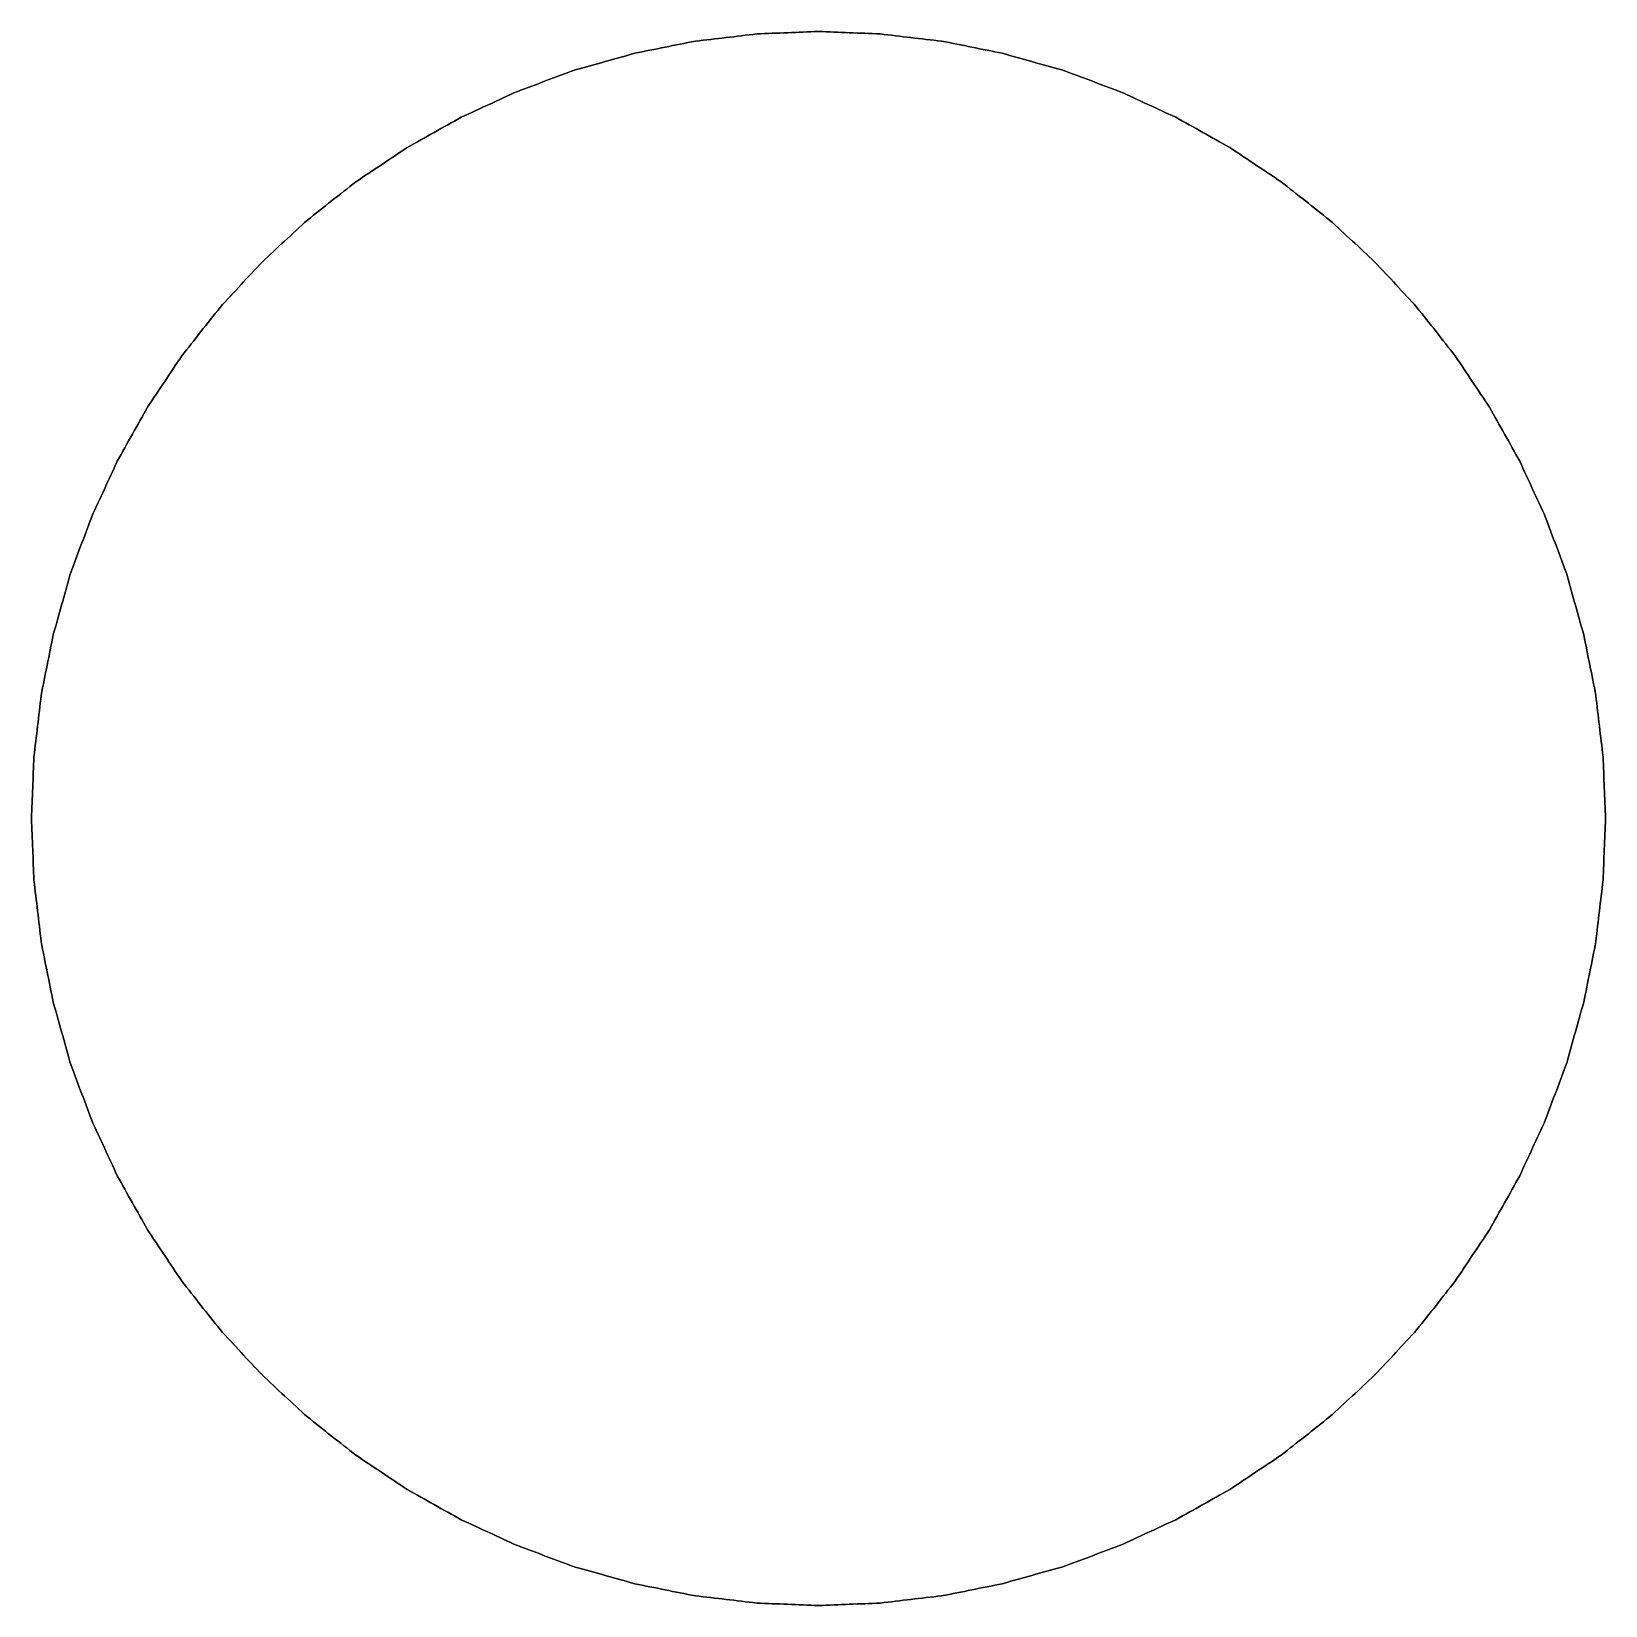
# Model space of a CAD drawing. Header units: millimetres. Extents: x -163 to 163, y 0 to 90.
# Drawn here: x 73.5 to 86.5, y 16 to 29 of the extents above; entities that cross this region are included whole.
import ezdxf

# ---------------------------------------------------------------- set-up
doc = ezdxf.new("R2010")
doc.units = ezdxf.units.MM

msp = doc.modelspace()

# ---------------------------------------------------------------- linework, layer by layer
for points in [[(86.48, 23.01), (86.476, 23.042), (86.472, 23.073), (86.469, 23.105), (86.465, 23.137), (86.461, 23.168), (86.457, 23.2), (86.454, 23.232), (86.45, 23.263), (86.446, 23.295), (86.442, 23.327), (86.439, 23.358), (86.435, 23.39), (86.431, 23.422), (86.427, 23.453), (86.424, 23.485), (86.42, 23.517), (86.414, 23.548), (86.408, 23.579), (86.401, 23.611), (86.395, 23.642), (86.389, 23.673), (86.383, 23.705), (86.376, 23.736), (86.37, 23.767), (86.364, 23.798), (86.358, 23.83), (86.352, 23.861), (86.345, 23.892), (86.339, 23.924), (86.333, 23.955), (86.327, 23.986), (86.32, 24.017), (86.312, 24.048), (86.303, 24.079), (86.294, 24.109), (86.286, 24.14), (86.277, 24.171), (86.268, 24.202), (86.26, 24.232), (86.251, 24.263), (86.242, 24.294), (86.234, 24.324), (86.225, 24.355), (86.217, 24.386), (86.208, 24.417), (86.199, 24.447), (86.191, 24.478), (86.182, 24.509), (86.171, 24.539), (86.16, 24.568), (86.149, 24.598), (86.138, 24.628), (86.127, 24.658), (86.116, 24.688), (86.105, 24.718), (86.094, 24.748), (86.083, 24.778), (86.071, 24.808), (86.06, 24.838), (86.049, 24.868), (86.038, 24.898), (86.027, 24.928), (86.016, 24.958), (86.005, 24.987), (85.992, 25.016), (85.979, 25.045), (85.965, 25.074), (85.952, 25.103), (85.938, 25.132), (85.925, 25.161), (85.912, 25.19), (85.898, 25.219), (85.885, 25.248), (85.872, 25.277), (85.858, 25.306), (85.845, 25.335), (85.832, 25.364), (85.818, 25.393), (85.805, 25.422), (85.792, 25.451), (85.776, 25.479), (85.76, 25.507), (85.745, 25.534), (85.729, 25.562), (85.714, 25.59), (85.698, 25.618), (85.682, 25.646), (85.667, 25.674), (85.651, 25.701), (85.636, 25.729), (85.62, 25.757), (85.605, 25.785), (85.589, 25.813), (85.573, 25.841), (85.558, 25.868), (85.542, 25.896), (85.524, 25.923), (85.507, 25.949), (85.489, 25.976), (85.471, 26.002), (85.454, 26.029), (85.436, 26.055), (85.418, 26.082), (85.4, 26.108), (85.383, 26.135), (85.365, 26.161), (85.347, 26.188), (85.329, 26.215), (85.312, 26.241), (85.294, 26.268), (85.276, 26.294), (85.259, 26.321), (85.239, 26.346), (85.219, 26.371), (85.199, 26.396), (85.18, 26.421), (85.16, 26.446), (85.14, 26.471), (85.12, 26.496), (85.101, 26.521), (85.081, 26.546), (85.061, 26.571), (85.041, 26.596), (85.022, 26.621), (85.002, 26.646), (84.982, 26.671), (84.962, 26.696), (84.943, 26.721), (84.921, 26.745), (84.899, 26.768), (84.878, 26.792), (84.856, 26.815), (84.834, 26.839), (84.813, 26.862), (84.791, 26.885), (84.769, 26.909), (84.748, 26.932), (84.726, 26.956), (84.704, 26.979), (84.683, 27.002), (84.661, 27.026), (84.639, 27.049), (84.618, 27.073), (84.596, 27.096), (84.573, 27.118), (84.549, 27.139), (84.526, 27.161), (84.502, 27.183), (84.479, 27.204), (84.456, 27.226), (84.432, 27.248), (84.409, 27.269), (84.385, 27.291), (84.362, 27.313), (84.339, 27.334), (84.315, 27.356), (84.292, 27.378), (84.268, 27.399), (84.245, 27.421), (84.221, 27.443), (84.196, 27.462), (84.171, 27.482), (84.146, 27.502), (84.121, 27.522), (84.096, 27.541), (84.071, 27.561), (84.046, 27.581), (84.021, 27.601), (83.996, 27.62), (83.971, 27.64), (83.946, 27.66), (83.921, 27.68), (83.896, 27.699), (83.871, 27.719), (83.846, 27.739), (83.821, 27.759), (83.794, 27.776), (83.768, 27.794), (83.741, 27.812), (83.715, 27.829), (83.688, 27.847), (83.661, 27.865), (83.635, 27.883), (83.608, 27.9), (83.582, 27.918), (83.555, 27.936), (83.529, 27.954), (83.502, 27.971), (83.476, 27.989), (83.449, 28.007), (83.423, 28.024), (83.396, 28.042), (83.368, 28.058), (83.341, 28.073), (83.313, 28.089), (83.285, 28.105), (83.257, 28.12), (83.229, 28.136), (83.201, 28.151), (83.174, 28.167), (83.146, 28.182), (83.118, 28.198), (83.09, 28.214), (83.062, 28.229), (83.034, 28.245), (83.007, 28.26), (82.979, 28.276), (82.951, 28.292), (82.922, 28.305), (82.893, 28.318), (82.864, 28.332), (82.835, 28.345), (82.806, 28.358), (82.777, 28.372), (82.748, 28.385), (82.719, 28.398), (82.69, 28.412), (82.661, 28.425), (82.632, 28.438), (82.603, 28.452), (82.574, 28.465), (82.545, 28.479), (82.516, 28.492), (82.487, 28.505), (82.458, 28.516), (82.428, 28.527), (82.398, 28.538), (82.368, 28.549), (82.338, 28.56), (82.308, 28.571), (82.278, 28.583), (82.248, 28.594), (82.218, 28.605), (82.188, 28.616), (82.158, 28.627), (82.128, 28.638), (82.098, 28.649), (82.068, 28.66), (82.039, 28.671), (82.009, 28.682), (81.978, 28.691), (81.947, 28.699), (81.917, 28.708), (81.886, 28.717), (81.855, 28.725), (81.824, 28.734), (81.794, 28.742), (81.763, 28.751), (81.732, 28.76), (81.702, 28.768), (81.671, 28.777), (81.64, 28.786), (81.609, 28.794), (81.579, 28.803), (81.548, 28.812), (81.517, 28.82), (81.486, 28.827), (81.455, 28.833), (81.424, 28.839), (81.392, 28.845), (81.361, 28.852), (81.33, 28.858), (81.298, 28.864), (81.267, 28.87), (81.236, 28.876), (81.205, 28.883), (81.173, 28.889), (81.142, 28.895), (81.111, 28.901), (81.079, 28.908), (81.048, 28.914), (81.017, 28.92), (80.985, 28.924), (80.953, 28.927), (80.922, 28.931), (80.89, 28.935), (80.858, 28.939), (80.827, 28.942), (80.795, 28.946), (80.763, 28.95), (80.732, 28.954), (80.7, 28.957), (80.668, 28.961), (80.637, 28.965), (80.605, 28.969), (80.573, 28.972), (80.542, 28.976), (80.51, 28.98), (80.478, 28.981), (80.446, 28.982), (80.414, 28.984), (80.382, 28.985), (80.351, 28.986), (80.319, 28.987), (80.287, 28.989), (80.255, 28.99), (80.223, 28.991), (80.191, 28.992), (80.159, 28.994), (80.127, 28.995), (80.096, 28.996), (80.064, 28.997), (80.032, 28.999), (80, 29), (79.968, 28.999), (79.936, 28.997), (79.904, 28.996), (79.873, 28.995), (79.841, 28.994), (79.809, 28.992), (79.777, 28.991), (79.745, 28.99), (79.713, 28.989), (79.681, 28.987), (79.649, 28.986), (79.618, 28.985), (79.586, 28.984), (79.554, 28.982), (79.522, 28.981), (79.49, 28.98), (79.458, 28.976), (79.427, 28.972), (79.395, 28.969), (79.363, 28.965), (79.332, 28.961), (79.3, 28.957), (79.268, 28.954), (79.237, 28.95), (79.205, 28.946), (79.173, 28.942), (79.142, 28.939), (79.11, 28.935), (79.078, 28.931), (79.047, 28.927), (79.015, 28.924), (78.983, 28.92), (78.952, 28.914), (78.921, 28.908), (78.889, 28.901), (78.858, 28.895), (78.827, 28.889), (78.795, 28.883), (78.764, 28.876), (78.733, 28.87), (78.702, 28.864), (78.67, 28.858), (78.639, 28.852), (78.608, 28.845), (78.576, 28.839), (78.545, 28.833), (78.514, 28.827), (78.483, 28.82), (78.452, 28.812), (78.421, 28.803), (78.391, 28.794), (78.36, 28.786), (78.329, 28.777), (78.298, 28.768), (78.268, 28.76), (78.237, 28.751), (78.206, 28.742), (78.176, 28.734), (78.145, 28.725), (78.114, 28.717), (78.083, 28.708), (78.053, 28.699), (78.022, 28.691), (77.991, 28.682), (77.961, 28.671), (77.932, 28.66), (77.902, 28.649), (77.872, 28.638), (77.842, 28.627), (77.812, 28.616), (77.782, 28.605), (77.752, 28.594), (77.722, 28.583), (77.692, 28.571), (77.662, 28.56), (77.632, 28.549), (77.602, 28.538), (77.572, 28.527), (77.542, 28.516), (77.513, 28.505), (77.484, 28.492), (77.455, 28.479), (77.426, 28.465), (77.397, 28.452), (77.368, 28.438), (77.339, 28.425), (77.31, 28.412), (77.281, 28.398), (77.252, 28.385), (77.223, 28.372), (77.194, 28.358), (77.165, 28.345), (77.136, 28.332), (77.107, 28.318), (77.078, 28.305), (77.049, 28.292), (77.021, 28.276), (76.993, 28.26), (76.966, 28.245), (76.938, 28.229), (76.91, 28.214), (76.882, 28.198), (76.854, 28.182), (76.826, 28.167), (76.799, 28.151), (76.771, 28.136), (76.743, 28.12), (76.715, 28.105), (76.687, 28.089), (76.659, 28.073), (76.632, 28.058), (76.604, 28.042), (76.577, 28.024), (76.551, 28.007), (76.524, 27.989), (76.498, 27.971), (76.471, 27.954), (76.445, 27.936), (76.418, 27.918), (76.392, 27.9), (76.365, 27.883), (76.339, 27.865), (76.312, 27.847), (76.285, 27.829), (76.259, 27.812), (76.232, 27.794), (76.206, 27.776), (76.179, 27.759), (76.154, 27.739), (76.129, 27.719), (76.104, 27.699), (76.079, 27.68), (76.054, 27.66), (76.029, 27.64), (76.004, 27.62), (75.979, 27.601), (75.954, 27.581), (75.929, 27.561), (75.904, 27.541), (75.879, 27.522), (75.854, 27.502), (75.829, 27.482), (75.804, 27.462), (75.779, 27.443), (75.755, 27.421), (75.732, 27.399), (75.708, 27.378), (75.685, 27.356), (75.661, 27.334), (75.638, 27.313), (75.615, 27.291), (75.591, 27.269), (75.568, 27.248), (75.544, 27.226), (75.521, 27.204), (75.498, 27.183), (75.474, 27.161), (75.451, 27.139), (75.427, 27.118), (75.404, 27.096), (75.382, 27.073), (75.361, 27.049), (75.339, 27.026), (75.317, 27.002), (75.296, 26.979), (75.274, 26.956), (75.252, 26.932), (75.231, 26.909), (75.209, 26.885), (75.187, 26.862), (75.166, 26.839), (75.144, 26.815), (75.122, 26.792), (75.101, 26.768), (75.079, 26.745), (75.057, 26.721), (75.038, 26.696), (75.018, 26.671), (74.998, 26.646), (74.978, 26.621), (74.959, 26.596), (74.939, 26.571), (74.919, 26.546), (74.899, 26.521), (74.88, 26.496), (74.86, 26.471), (74.84, 26.446), (74.82, 26.421), (74.801, 26.396), (74.781, 26.371), (74.761, 26.346), (74.741, 26.321), (74.724, 26.294), (74.706, 26.268), (74.688, 26.241), (74.671, 26.215), (74.653, 26.188), (74.635, 26.161), (74.617, 26.135), (74.6, 26.108), (74.582, 26.082), (74.564, 26.055), (74.546, 26.029), (74.529, 26.002), (74.511, 25.976), (74.493, 25.949), (74.476, 25.923), (74.458, 25.896), (74.442, 25.868), (74.427, 25.841), (74.411, 25.813), (74.395, 25.785), (74.38, 25.757), (74.364, 25.729), (74.349, 25.701), (74.333, 25.674), (74.318, 25.646), (74.302, 25.618), (74.286, 25.59), (74.271, 25.562), (74.255, 25.534), (74.24, 25.507), (74.224, 25.479), (74.208, 25.451), (74.195, 25.422), (74.182, 25.393), (74.168, 25.364), (74.155, 25.335), (74.142, 25.306), (74.128, 25.277), (74.115, 25.248), (74.102, 25.219), (74.088, 25.19), (74.075, 25.161), (74.062, 25.132), (74.048, 25.103), (74.035, 25.074), (74.021, 25.045), (74.008, 25.016), (73.995, 24.987), (73.984, 24.958), (73.973, 24.928), (73.962, 24.898), (73.951, 24.868), (73.94, 24.838), (73.929, 24.808), (73.917, 24.778), (73.906, 24.748), (73.895, 24.718), (73.884, 24.688), (73.873, 24.658), (73.862, 24.628), (73.851, 24.598), (73.84, 24.568), (73.829, 24.539), (73.818, 24.509), (73.809, 24.478), (73.801, 24.447), (73.792, 24.417), (73.783, 24.386), (73.775, 24.355), (73.766, 24.324), (73.758, 24.294), (73.749, 24.263), (73.74, 24.232), (73.732, 24.202), (73.723, 24.171), (73.714, 24.14), (73.706, 24.109), (73.697, 24.079), (73.688, 24.048), (73.68, 24.017), (73.673, 23.986), (73.667, 23.955), (73.661, 23.924), (73.655, 23.892), (73.648, 23.861), (73.642, 23.83), (73.636, 23.798), (73.63, 23.767), (73.624, 23.736), (73.617, 23.705), (73.611, 23.673), (73.605, 23.642), (73.599, 23.611), (73.592, 23.579), (73.586, 23.548), (73.58, 23.517), (73.576, 23.485), (73.573, 23.453), (73.569, 23.422), (73.565, 23.39), (73.561, 23.358), (73.558, 23.327), (73.554, 23.295), (73.55, 23.263), (73.546, 23.232), (73.543, 23.2), (73.539, 23.168), (73.535, 23.137), (73.531, 23.105), (73.528, 23.073), (73.524, 23.042), (73.52, 23.01), (73.519, 22.978), (73.518, 22.946), (73.516, 22.914), (73.515, 22.882), (73.514, 22.851), (73.513, 22.819), (73.511, 22.787), (73.51, 22.755), (73.509, 22.723), (73.508, 22.691), (73.506, 22.659), (73.505, 22.627), (73.504, 22.596), (73.503, 22.564), (73.501, 22.532), (73.5, 22.5), (73.501, 22.532), (73.503, 22.564), (73.504, 22.596), (73.505, 22.627), (73.506, 22.659), (73.508, 22.691), (73.509, 22.723), (73.51, 22.755), (73.511, 22.787), (73.513, 22.819), (73.514, 22.851), (73.515, 22.882), (73.516, 22.914), (73.518, 22.946), (73.519, 22.978), (73.52, 23.01), (73.524, 23.042), (73.528, 23.073), (73.531, 23.105), (73.535, 23.137), (73.539, 23.168), (73.543, 23.2), (73.546, 23.232), (73.55, 23.263), (73.554, 23.295), (73.558, 23.327), (73.561, 23.358), (73.565, 23.39), (73.569, 23.422), (73.573, 23.453), (73.576, 23.485), (73.58, 23.517), (73.586, 23.548), (73.592, 23.579), (73.599, 23.611), (73.605, 23.642), (73.611, 23.673), (73.617, 23.705), (73.624, 23.736), (73.63, 23.767), (73.636, 23.798), (73.642, 23.83), (73.648, 23.861), (73.655, 23.892), (73.661, 23.924), (73.667, 23.955), (73.673, 23.986), (73.68, 24.017), (73.688, 24.048), (73.697, 24.079), (73.706, 24.109), (73.714, 24.14), (73.723, 24.171), (73.732, 24.202), (73.74, 24.232), (73.749, 24.263), (73.758, 24.294), (73.766, 24.324), (73.775, 24.355), (73.783, 24.386), (73.792, 24.417), (73.801, 24.447), (73.809, 24.478), (73.818, 24.509), (73.829, 24.539), (73.84, 24.568), (73.851, 24.598), (73.862, 24.628), (73.873, 24.658), (73.884, 24.688), (73.895, 24.718), (73.906, 24.748), (73.917, 24.778), (73.929, 24.808), (73.94, 24.838), (73.951, 24.868), (73.962, 24.898), (73.973, 24.928), (73.984, 24.958), (73.995, 24.987), (74.008, 25.016), (74.021, 25.045), (74.035, 25.074), (74.048, 25.103), (74.062, 25.132), (74.075, 25.161), (74.088, 25.19), (74.102, 25.219), (74.115, 25.248), (74.128, 25.277), (74.142, 25.306), (74.155, 25.335), (74.168, 25.364), (74.182, 25.393), (74.195, 25.422), (74.208, 25.451), (74.224, 25.479), (74.24, 25.507), (74.255, 25.534), (74.271, 25.562), (74.286, 25.59), (74.302, 25.618), (74.318, 25.646), (74.333, 25.674), (74.349, 25.701), (74.364, 25.729), (74.38, 25.757), (74.395, 25.785), (74.411, 25.813), (74.427, 25.841), (74.442, 25.868), (74.458, 25.896), (74.476, 25.923), (74.493, 25.949), (74.511, 25.976), (74.529, 26.002), (74.546, 26.029), (74.564, 26.055), (74.582, 26.082), (74.6, 26.108), (74.617, 26.135), (74.635, 26.161), (74.653, 26.188), (74.671, 26.215), (74.688, 26.241), (74.706, 26.268), (74.724, 26.294), (74.741, 26.321), (74.761, 26.346), (74.781, 26.371), (74.801, 26.396), (74.82, 26.421), (74.84, 26.446), (74.86, 26.471), (74.88, 26.496), (74.899, 26.521), (74.919, 26.546), (74.939, 26.571), (74.959, 26.596), (74.978, 26.621), (74.998, 26.646), (75.018, 26.671), (75.038, 26.696), (75.057, 26.721), (75.079, 26.745), (75.101, 26.768), (75.122, 26.792), (75.144, 26.815), (75.166, 26.839), (75.187, 26.862), (75.209, 26.885), (75.231, 26.909), (75.252, 26.932), (75.274, 26.956), (75.296, 26.979), (75.317, 27.002), (75.339, 27.026), (75.361, 27.049), (75.382, 27.073), (75.404, 27.096), (75.427, 27.118), (75.451, 27.139), (75.474, 27.161), (75.498, 27.183), (75.521, 27.204), (75.544, 27.226), (75.568, 27.248), (75.591, 27.269), (75.615, 27.291), (75.638, 27.313), (75.661, 27.334), (75.685, 27.356), (75.708, 27.378), (75.732, 27.399), (75.755, 27.421), (75.779, 27.443), (75.804, 27.462), (75.829, 27.482), (75.854, 27.502), (75.879, 27.522), (75.904, 27.541), (75.929, 27.561), (75.954, 27.581), (75.979, 27.601), (76.004, 27.62), (76.029, 27.64), (76.054, 27.66), (76.079, 27.68), (76.104, 27.699), (76.129, 27.719), (76.154, 27.739), (76.179, 27.759), (76.206, 27.776), (76.232, 27.794), (76.259, 27.812), (76.285, 27.829), (76.312, 27.847), (76.339, 27.865), (76.365, 27.883), (76.392, 27.9), (76.418, 27.918), (76.445, 27.936), (76.471, 27.954), (76.498, 27.971), (76.524, 27.989), (76.551, 28.007), (76.577, 28.024), (76.604, 28.042), (76.632, 28.058), (76.659, 28.073), (76.687, 28.089), (76.715, 28.105), (76.743, 28.12), (76.771, 28.136), (76.799, 28.151), (76.826, 28.167), (76.854, 28.182), (76.882, 28.198), (76.91, 28.214), (76.938, 28.229), (76.966, 28.245), (76.993, 28.26), (77.021, 28.276), (77.049, 28.292), (77.078, 28.305), (77.107, 28.318), (77.136, 28.332), (77.165, 28.345), (77.194, 28.358), (77.223, 28.372), (77.252, 28.385), (77.281, 28.398), (77.31, 28.412), (77.339, 28.425), (77.368, 28.438), (77.397, 28.452), (77.426, 28.465), (77.455, 28.479), (77.484, 28.492), (77.513, 28.505), (77.542, 28.516), (77.572, 28.527), (77.602, 28.538), (77.632, 28.549), (77.662, 28.56), (77.692, 28.571), (77.722, 28.583), (77.752, 28.594), (77.782, 28.605), (77.812, 28.616), (77.842, 28.627), (77.872, 28.638), (77.902, 28.649), (77.932, 28.66), (77.961, 28.671), (77.991, 28.682), (78.022, 28.691), (78.053, 28.699), (78.083, 28.708), (78.114, 28.717), (78.145, 28.725), (78.176, 28.734), (78.206, 28.742), (78.237, 28.751), (78.268, 28.76), (78.298, 28.768), (78.329, 28.777), (78.36, 28.786), (78.391, 28.794), (78.421, 28.803), (78.452, 28.812), (78.483, 28.82), (78.514, 28.827), (78.545, 28.833), (78.576, 28.839), (78.608, 28.845), (78.639, 28.852), (78.67, 28.858), (78.702, 28.864), (78.733, 28.87), (78.764, 28.876), (78.795, 28.883), (78.827, 28.889), (78.858, 28.895), (78.889, 28.901), (78.921, 28.908), (78.952, 28.914), (78.983, 28.92), (79.015, 28.924), (79.047, 28.927), (79.078, 28.931), (79.11, 28.935), (79.142, 28.939), (79.173, 28.942), (79.205, 28.946), (79.237, 28.95), (79.268, 28.954), (79.3, 28.957), (79.332, 28.961), (79.363, 28.965), (79.395, 28.969), (79.427, 28.972), (79.458, 28.976), (79.49, 28.98), (79.522, 28.981), (79.554, 28.982), (79.586, 28.984), (79.618, 28.985), (79.649, 28.986), (79.681, 28.987), (79.713, 28.989), (79.745, 28.99), (79.777, 28.991), (79.809, 28.992), (79.841, 28.994), (79.873, 28.995), (79.904, 28.996), (79.936, 28.997), (79.968, 28.999), (80, 29), (80.032, 28.999), (80.064, 28.997), (80.096, 28.996), (80.127, 28.995), (80.159, 28.994), (80.191, 28.992), (80.223, 28.991), (80.255, 28.99), (80.287, 28.989), (80.319, 28.987), (80.351, 28.986), (80.382, 28.985), (80.414, 28.984), (80.446, 28.982), (80.478, 28.981), (80.51, 28.98), (80.542, 28.976), (80.573, 28.972), (80.605, 28.969), (80.637, 28.965), (80.668, 28.961), (80.7, 28.957), (80.732, 28.954), (80.763, 28.95), (80.795, 28.946), (80.827, 28.942), (80.858, 28.939), (80.89, 28.935), (80.922, 28.931), (80.953, 28.927), (80.985, 28.924), (81.017, 28.92), (81.048, 28.914), (81.079, 28.908), (81.111, 28.901), (81.142, 28.895), (81.173, 28.889), (81.205, 28.883), (81.236, 28.876), (81.267, 28.87), (81.298, 28.864), (81.33, 28.858), (81.361, 28.852), (81.392, 28.845), (81.424, 28.839), (81.455, 28.833), (81.486, 28.827), (81.517, 28.82), (81.548, 28.812), (81.579, 28.803), (81.609, 28.794), (81.64, 28.786), (81.671, 28.777), (81.702, 28.768), (81.732, 28.76), (81.763, 28.751), (81.794, 28.742), (81.824, 28.734), (81.855, 28.725), (81.886, 28.717), (81.917, 28.708), (81.947, 28.699), (81.978, 28.691), (82.009, 28.682), (82.039, 28.671), (82.068, 28.66), (82.098, 28.649), (82.128, 28.638), (82.158, 28.627), (82.188, 28.616), (82.218, 28.605), (82.248, 28.594), (82.278, 28.583), (82.308, 28.571), (82.338, 28.56), (82.368, 28.549), (82.398, 28.538), (82.428, 28.527), (82.458, 28.516), (82.487, 28.505), (82.516, 28.492), (82.545, 28.479), (82.574, 28.465), (82.603, 28.452), (82.632, 28.438), (82.661, 28.425), (82.69, 28.412), (82.719, 28.398), (82.748, 28.385), (82.777, 28.372), (82.806, 28.358), (82.835, 28.345), (82.864, 28.332), (82.893, 28.318), (82.922, 28.305), (82.951, 28.292), (82.979, 28.276), (83.007, 28.26), (83.034, 28.245), (83.062, 28.229), (83.09, 28.214), (83.118, 28.198), (83.146, 28.182), (83.174, 28.167), (83.201, 28.151), (83.229, 28.136), (83.257, 28.12), (83.285, 28.105), (83.313, 28.089), (83.341, 28.073), (83.368, 28.058), (83.396, 28.042), (83.423, 28.024), (83.449, 28.007), (83.476, 27.989), (83.502, 27.971), (83.529, 27.954), (83.555, 27.936), (83.582, 27.918), (83.608, 27.9), (83.635, 27.883), (83.661, 27.865), (83.688, 27.847), (83.715, 27.829), (83.741, 27.812), (83.768, 27.794), (83.794, 27.776), (83.821, 27.759), (83.846, 27.739), (83.871, 27.719), (83.896, 27.699), (83.921, 27.68), (83.946, 27.66), (83.971, 27.64), (83.996, 27.62), (84.021, 27.601), (84.046, 27.581), (84.071, 27.561), (84.096, 27.541), (84.121, 27.522), (84.146, 27.502), (84.171, 27.482), (84.196, 27.462), (84.221, 27.443), (84.245, 27.421), (84.268, 27.399), (84.292, 27.378), (84.315, 27.356), (84.339, 27.334), (84.362, 27.313), (84.385, 27.291), (84.409, 27.269), (84.432, 27.248), (84.456, 27.226), (84.479, 27.204), (84.502, 27.183), (84.526, 27.161), (84.549, 27.139), (84.573, 27.118), (84.596, 27.096), (84.618, 27.073), (84.639, 27.049), (84.661, 27.026), (84.683, 27.002), (84.704, 26.979), (84.726, 26.956), (84.748, 26.932), (84.769, 26.909), (84.791, 26.885), (84.813, 26.862), (84.834, 26.839), (84.856, 26.815), (84.878, 26.792), (84.899, 26.768), (84.921, 26.745), (84.943, 26.721), (84.962, 26.696), (84.982, 26.671), (85.002, 26.646), (85.022, 26.621), (85.041, 26.596), (85.061, 26.571), (85.081, 26.546), (85.101, 26.521), (85.12, 26.496), (85.14, 26.471), (85.16, 26.446), (85.18, 26.421), (85.199, 26.396), (85.219, 26.371), (85.239, 26.346), (85.259, 26.321), (85.276, 26.294), (85.294, 26.268), (85.312, 26.241), (85.329, 26.215), (85.347, 26.188), (85.365, 26.161), (85.383, 26.135), (85.4, 26.108), (85.418, 26.082), (85.436, 26.055), (85.454, 26.029), (85.471, 26.002), (85.489, 25.976), (85.507, 25.949), (85.524, 25.923), (85.542, 25.896), (85.558, 25.868), (85.573, 25.841), (85.589, 25.813), (85.605, 25.785), (85.62, 25.757), (85.636, 25.729), (85.651, 25.701), (85.667, 25.674), (85.682, 25.646), (85.698, 25.618), (85.714, 25.59), (85.729, 25.562), (85.745, 25.534), (85.76, 25.507), (85.776, 25.479), (85.792, 25.451), (85.805, 25.422), (85.818, 25.393), (85.832, 25.364), (85.845, 25.335), (85.858, 25.306), (85.872, 25.277), (85.885, 25.248), (85.898, 25.219), (85.912, 25.19), (85.925, 25.161), (85.938, 25.132), (85.952, 25.103), (85.965, 25.074), (85.979, 25.045), (85.992, 25.016), (86.005, 24.987), (86.016, 24.958), (86.027, 24.928), (86.038, 24.898), (86.049, 24.868), (86.06, 24.838), (86.071, 24.808), (86.083, 24.778), (86.094, 24.748), (86.105, 24.718), (86.116, 24.688), (86.127, 24.658), (86.138, 24.628), (86.149, 24.598), (86.16, 24.568), (86.171, 24.539), (86.182, 24.509), (86.191, 24.478), (86.199, 24.447), (86.208, 24.417), (86.217, 24.386), (86.225, 24.355), (86.234, 24.324), (86.242, 24.294), (86.251, 24.263), (86.26, 24.232), (86.268, 24.202), (86.277, 24.171), (86.286, 24.14), (86.294, 24.109), (86.303, 24.079), (86.312, 24.048), (86.32, 24.017), (86.327, 23.986), (86.333, 23.955), (86.339, 23.924), (86.345, 23.892), (86.352, 23.861), (86.358, 23.83), (86.364, 23.798), (86.37, 23.767), (86.376, 23.736), (86.383, 23.705), (86.389, 23.673), (86.395, 23.642), (86.401, 23.611), (86.408, 23.579), (86.414, 23.548), (86.42, 23.517), (86.424, 23.485), (86.427, 23.453), (86.431, 23.422), (86.435, 23.39), (86.439, 23.358), (86.442, 23.327), (86.446, 23.295), (86.45, 23.263), (86.454, 23.232), (86.457, 23.2), (86.461, 23.168), (86.465, 23.137), (86.469, 23.105), (86.472, 23.073), (86.476, 23.042), (86.48, 23.01), (86.481, 22.978), (86.482, 22.946), (86.484, 22.914), (86.485, 22.882), (86.486, 22.851), (86.487, 22.819), (86.489, 22.787), (86.49, 22.755), (86.491, 22.723), (86.492, 22.691), (86.494, 22.659), (86.495, 22.627), (86.496, 22.596), (86.497, 22.564), (86.499, 22.532), (86.5, 22.5), (86.499, 22.532), (86.497, 22.564), (86.496, 22.596), (86.495, 22.627), (86.494, 22.659), (86.492, 22.691), (86.491, 22.723), (86.49, 22.755), (86.489, 22.787), (86.487, 22.819), (86.486, 22.851), (86.485, 22.882), (86.484, 22.914), (86.482, 22.946), (86.481, 22.978)], [(73.52, 21.99), (73.524, 21.958), (73.528, 21.927), (73.531, 21.895), (73.535, 21.863), (73.539, 21.832), (73.543, 21.8), (73.546, 21.768), (73.55, 21.737), (73.554, 21.705), (73.558, 21.673), (73.561, 21.642), (73.565, 21.61), (73.569, 21.578), (73.573, 21.547), (73.576, 21.515), (73.58, 21.483), (73.586, 21.452), (73.592, 21.421), (73.599, 21.389), (73.605, 21.358), (73.611, 21.327), (73.617, 21.295), (73.624, 21.264), (73.63, 21.233), (73.636, 21.202), (73.642, 21.17), (73.648, 21.139), (73.655, 21.108), (73.661, 21.076), (73.667, 21.045), (73.673, 21.014), (73.68, 20.983), (73.688, 20.952), (73.697, 20.921), (73.706, 20.891), (73.714, 20.86), (73.723, 20.829), (73.732, 20.798), (73.74, 20.768), (73.749, 20.737), (73.758, 20.706), (73.766, 20.676), (73.775, 20.645), (73.783, 20.614), (73.792, 20.583), (73.801, 20.553), (73.809, 20.522), (73.818, 20.491), (73.829, 20.461), (73.84, 20.432), (73.851, 20.402), (73.862, 20.372), (73.873, 20.342), (73.884, 20.312), (73.895, 20.282), (73.906, 20.252), (73.917, 20.222), (73.929, 20.192), (73.94, 20.162), (73.951, 20.132), (73.962, 20.102), (73.973, 20.072), (73.984, 20.042), (73.995, 20.013), (74.008, 19.984), (74.021, 19.955), (74.035, 19.926), (74.048, 19.897), (74.062, 19.868), (74.075, 19.839), (74.088, 19.81), (74.102, 19.781), (74.115, 19.752), (74.128, 19.723), (74.142, 19.694), (74.155, 19.665), (74.168, 19.636), (74.182, 19.607), (74.195, 19.578), (74.208, 19.549), (74.224, 19.521), (74.24, 19.493), (74.255, 19.466), (74.271, 19.438), (74.286, 19.41), (74.302, 19.382), (74.318, 19.354), (74.333, 19.326), (74.349, 19.299), (74.364, 19.271), (74.38, 19.243), (74.395, 19.215), (74.411, 19.187), (74.427, 19.159), (74.442, 19.132), (74.458, 19.104), (74.476, 19.077), (74.493, 19.051), (74.511, 19.024), (74.529, 18.998), (74.546, 18.971), (74.564, 18.945), (74.582, 18.918), (74.6, 18.892), (74.617, 18.865), (74.635, 18.839), (74.653, 18.812), (74.671, 18.785), (74.688, 18.759), (74.706, 18.732), (74.724, 18.706), (74.741, 18.679), (74.761, 18.654), (74.781, 18.629), (74.801, 18.604), (74.82, 18.579), (74.84, 18.554), (74.86, 18.529), (74.88, 18.504), (74.899, 18.479), (74.919, 18.454), (74.939, 18.429), (74.959, 18.404), (74.978, 18.379), (74.998, 18.354), (75.018, 18.329), (75.038, 18.304), (75.057, 18.279), (75.079, 18.255), (75.101, 18.232), (75.122, 18.208), (75.144, 18.185), (75.166, 18.161), (75.187, 18.138), (75.209, 18.115), (75.231, 18.091), (75.252, 18.068), (75.274, 18.044), (75.296, 18.021), (75.317, 17.998), (75.339, 17.974), (75.361, 17.951), (75.382, 17.927), (75.404, 17.904), (75.427, 17.882), (75.451, 17.861), (75.474, 17.839), (75.498, 17.817), (75.521, 17.796), (75.544, 17.774), (75.568, 17.752), (75.591, 17.731), (75.615, 17.709), (75.638, 17.687), (75.661, 17.666), (75.685, 17.644), (75.708, 17.622), (75.732, 17.601), (75.755, 17.579), (75.779, 17.557), (75.804, 17.538), (75.829, 17.518), (75.854, 17.498), (75.879, 17.478), (75.904, 17.459), (75.929, 17.439), (75.954, 17.419), (75.979, 17.399), (76.004, 17.38), (76.029, 17.36), (76.054, 17.34), (76.079, 17.32), (76.104, 17.301), (76.129, 17.281), (76.154, 17.261), (76.179, 17.241), (76.206, 17.224), (76.232, 17.206), (76.259, 17.188), (76.285, 17.171), (76.312, 17.153), (76.339, 17.135), (76.365, 17.117), (76.392, 17.1), (76.418, 17.082), (76.445, 17.064), (76.471, 17.046), (76.498, 17.029), (76.524, 17.011), (76.551, 16.993), (76.577, 16.976), (76.604, 16.958), (76.632, 16.942), (76.659, 16.927), (76.687, 16.911), (76.715, 16.895), (76.743, 16.88), (76.771, 16.864), (76.799, 16.849), (76.826, 16.833), (76.854, 16.818), (76.882, 16.802), (76.91, 16.786), (76.938, 16.771), (76.966, 16.755), (76.993, 16.74), (77.021, 16.724), (77.049, 16.708), (77.078, 16.695), (77.107, 16.682), (77.136, 16.668), (77.165, 16.655), (77.194, 16.642), (77.223, 16.628), (77.252, 16.615), (77.281, 16.602), (77.31, 16.588), (77.339, 16.575), (77.368, 16.562), (77.397, 16.548), (77.426, 16.535), (77.455, 16.521), (77.484, 16.508), (77.513, 16.495), (77.542, 16.484), (77.572, 16.473), (77.602, 16.462), (77.632, 16.451), (77.662, 16.44), (77.692, 16.429), (77.722, 16.417), (77.752, 16.406), (77.782, 16.395), (77.812, 16.384), (77.842, 16.373), (77.872, 16.362), (77.902, 16.351), (77.932, 16.34), (77.961, 16.329), (77.991, 16.318), (78.022, 16.309), (78.053, 16.301), (78.083, 16.292), (78.114, 16.283), (78.145, 16.275), (78.176, 16.266), (78.206, 16.258), (78.237, 16.249), (78.268, 16.24), (78.298, 16.232), (78.329, 16.223), (78.36, 16.214), (78.391, 16.206), (78.421, 16.197), (78.452, 16.188), (78.483, 16.18), (78.514, 16.173), (78.545, 16.167), (78.576, 16.161), (78.608, 16.155), (78.639, 16.148), (78.67, 16.142), (78.702, 16.136), (78.733, 16.13), (78.764, 16.124), (78.795, 16.117), (78.827, 16.111), (78.858, 16.105), (78.889, 16.099), (78.921, 16.092), (78.952, 16.086), (78.983, 16.08), (79.015, 16.076), (79.047, 16.073), (79.078, 16.069), (79.11, 16.065), (79.142, 16.061), (79.173, 16.058), (79.205, 16.054), (79.237, 16.05), (79.268, 16.046), (79.3, 16.043), (79.332, 16.039), (79.363, 16.035), (79.395, 16.031), (79.427, 16.028), (79.458, 16.024), (79.49, 16.02), (79.522, 16.019), (79.554, 16.018), (79.586, 16.016), (79.618, 16.015), (79.649, 16.014), (79.681, 16.013), (79.713, 16.011), (79.745, 16.01), (79.777, 16.009), (79.809, 16.008), (79.841, 16.006), (79.873, 16.005), (79.904, 16.004), (79.936, 16.003), (79.968, 16.001), (80, 16), (80.032, 16.001), (80.064, 16.003), (80.096, 16.004), (80.127, 16.005), (80.159, 16.006), (80.191, 16.008), (80.223, 16.009), (80.255, 16.01), (80.287, 16.011), (80.319, 16.013), (80.351, 16.014), (80.382, 16.015), (80.414, 16.016), (80.446, 16.018), (80.478, 16.019), (80.51, 16.02), (80.542, 16.024), (80.573, 16.028), (80.605, 16.031), (80.637, 16.035), (80.668, 16.039), (80.7, 16.043), (80.732, 16.046), (80.763, 16.05), (80.795, 16.054), (80.827, 16.058), (80.858, 16.061), (80.89, 16.065), (80.922, 16.069), (80.953, 16.073), (80.985, 16.076), (81.017, 16.08), (81.048, 16.086), (81.079, 16.092), (81.111, 16.099), (81.142, 16.105), (81.173, 16.111), (81.205, 16.117), (81.236, 16.124), (81.267, 16.13), (81.298, 16.136), (81.33, 16.142), (81.361, 16.148), (81.392, 16.155), (81.424, 16.161), (81.455, 16.167), (81.486, 16.173), (81.517, 16.18), (81.548, 16.188), (81.579, 16.197), (81.609, 16.206), (81.64, 16.214), (81.671, 16.223), (81.702, 16.232), (81.732, 16.24), (81.763, 16.249), (81.794, 16.258), (81.824, 16.266), (81.855, 16.275), (81.886, 16.283), (81.917, 16.292), (81.947, 16.301), (81.978, 16.309), (82.009, 16.318), (82.039, 16.329), (82.068, 16.34), (82.098, 16.351), (82.128, 16.362), (82.158, 16.373), (82.188, 16.384), (82.218, 16.395), (82.248, 16.406), (82.278, 16.417), (82.308, 16.429), (82.338, 16.44), (82.368, 16.451), (82.398, 16.462), (82.428, 16.473), (82.458, 16.484), (82.487, 16.495), (82.516, 16.508), (82.545, 16.521), (82.574, 16.535), (82.603, 16.548), (82.632, 16.562), (82.661, 16.575), (82.69, 16.588), (82.719, 16.602), (82.748, 16.615), (82.777, 16.628), (82.806, 16.642), (82.835, 16.655), (82.864, 16.668), (82.893, 16.682), (82.922, 16.695), (82.951, 16.708), (82.979, 16.724), (83.007, 16.74), (83.034, 16.755), (83.062, 16.771), (83.09, 16.786), (83.118, 16.802), (83.146, 16.818), (83.174, 16.833), (83.201, 16.849), (83.229, 16.864), (83.257, 16.88), (83.285, 16.895), (83.313, 16.911), (83.341, 16.927), (83.368, 16.942), (83.396, 16.958), (83.423, 16.976), (83.449, 16.993), (83.476, 17.011), (83.502, 17.029), (83.529, 17.046), (83.555, 17.064), (83.582, 17.082), (83.608, 17.1), (83.635, 17.117), (83.661, 17.135), (83.688, 17.153), (83.715, 17.171), (83.741, 17.188), (83.768, 17.206), (83.794, 17.224), (83.821, 17.241), (83.846, 17.261), (83.871, 17.281), (83.896, 17.301), (83.921, 17.32), (83.946, 17.34), (83.971, 17.36), (83.996, 17.38), (84.021, 17.399), (84.046, 17.419), (84.071, 17.439), (84.096, 17.459), (84.121, 17.478), (84.146, 17.498), (84.171, 17.518), (84.196, 17.538), (84.221, 17.557), (84.245, 17.579), (84.268, 17.601), (84.292, 17.622), (84.315, 17.644), (84.339, 17.666), (84.362, 17.687), (84.385, 17.709), (84.409, 17.731), (84.432, 17.752), (84.456, 17.774), (84.479, 17.796), (84.502, 17.817), (84.526, 17.839), (84.549, 17.861), (84.573, 17.882), (84.596, 17.904), (84.618, 17.927), (84.639, 17.951), (84.661, 17.974), (84.683, 17.998), (84.704, 18.021), (84.726, 18.044), (84.748, 18.068), (84.769, 18.091), (84.791, 18.115), (84.813, 18.138), (84.834, 18.161), (84.856, 18.185), (84.878, 18.208), (84.899, 18.232), (84.921, 18.255), (84.943, 18.279), (84.962, 18.304), (84.982, 18.329), (85.002, 18.354), (85.022, 18.379), (85.041, 18.404), (85.061, 18.429), (85.081, 18.454), (85.101, 18.479), (85.12, 18.504), (85.14, 18.529), (85.16, 18.554), (85.18, 18.579), (85.199, 18.604), (85.219, 18.629), (85.239, 18.654), (85.259, 18.679), (85.276, 18.706), (85.294, 18.732), (85.312, 18.759), (85.329, 18.785), (85.347, 18.812), (85.365, 18.839), (85.383, 18.865), (85.4, 18.892), (85.418, 18.918), (85.436, 18.945), (85.454, 18.971), (85.471, 18.998), (85.489, 19.024), (85.507, 19.051), (85.524, 19.077), (85.542, 19.104), (85.558, 19.132), (85.573, 19.159), (85.589, 19.187), (85.605, 19.215), (85.62, 19.243), (85.636, 19.271), (85.651, 19.299), (85.667, 19.326), (85.682, 19.354), (85.698, 19.382), (85.714, 19.41), (85.729, 19.438), (85.745, 19.466), (85.76, 19.493), (85.776, 19.521), (85.792, 19.549), (85.805, 19.578), (85.818, 19.607), (85.832, 19.636), (85.845, 19.665), (85.858, 19.694), (85.872, 19.723), (85.885, 19.752), (85.898, 19.781), (85.912, 19.81), (85.925, 19.839), (85.938, 19.868), (85.952, 19.897), (85.965, 19.926), (85.979, 19.955), (85.992, 19.984), (86.005, 20.013), (86.016, 20.042), (86.027, 20.072), (86.038, 20.102), (86.049, 20.132), (86.06, 20.162), (86.071, 20.192), (86.083, 20.222), (86.094, 20.252), (86.105, 20.282), (86.116, 20.312), (86.127, 20.342), (86.138, 20.372), (86.149, 20.402), (86.16, 20.432), (86.171, 20.461), (86.182, 20.491), (86.191, 20.522), (86.199, 20.553), (86.208, 20.583), (86.217, 20.614), (86.225, 20.645), (86.234, 20.676), (86.242, 20.706), (86.251, 20.737), (86.26, 20.768), (86.268, 20.798), (86.277, 20.829), (86.286, 20.86), (86.294, 20.891), (86.303, 20.921), (86.312, 20.952), (86.32, 20.983), (86.327, 21.014), (86.333, 21.045), (86.339, 21.076), (86.345, 21.108), (86.352, 21.139), (86.358, 21.17), (86.364, 21.202), (86.37, 21.233), (86.376, 21.264), (86.383, 21.295), (86.389, 21.327), (86.395, 21.358), (86.401, 21.389), (86.408, 21.421), (86.414, 21.452), (86.42, 21.483), (86.424, 21.515), (86.427, 21.547), (86.431, 21.578), (86.435, 21.61), (86.439, 21.642), (86.442, 21.673), (86.446, 21.705), (86.45, 21.737), (86.454, 21.768), (86.457, 21.8), (86.461, 21.832), (86.465, 21.863), (86.469, 21.895), (86.472, 21.927), (86.476, 21.958), (86.48, 21.99), (86.481, 22.022), (86.482, 22.054), (86.484, 22.086), (86.485, 22.118), (86.486, 22.149), (86.487, 22.181), (86.489, 22.213), (86.49, 22.245), (86.491, 22.277), (86.492, 22.309), (86.494, 22.341), (86.495, 22.373), (86.496, 22.404), (86.497, 22.436), (86.499, 22.468), (86.5, 22.5), (86.499, 22.468), (86.497, 22.436), (86.496, 22.404), (86.495, 22.373), (86.494, 22.341), (86.492, 22.309), (86.491, 22.277), (86.49, 22.245), (86.489, 22.213), (86.487, 22.181), (86.486, 22.149), (86.485, 22.118), (86.484, 22.086), (86.482, 22.054), (86.481, 22.022), (86.48, 21.99), (86.476, 21.958), (86.472, 21.927), (86.469, 21.895), (86.465, 21.863), (86.461, 21.832), (86.457, 21.8), (86.454, 21.768), (86.45, 21.737), (86.446, 21.705), (86.442, 21.673), (86.439, 21.642), (86.435, 21.61), (86.431, 21.578), (86.427, 21.547), (86.424, 21.515), (86.42, 21.483), (86.414, 21.452), (86.408, 21.421), (86.401, 21.389), (86.395, 21.358), (86.389, 21.327), (86.383, 21.295), (86.376, 21.264), (86.37, 21.233), (86.364, 21.202), (86.358, 21.17), (86.352, 21.139), (86.345, 21.108), (86.339, 21.076), (86.333, 21.045), (86.327, 21.014), (86.32, 20.983), (86.312, 20.952), (86.303, 20.921), (86.294, 20.891), (86.286, 20.86), (86.277, 20.829), (86.268, 20.798), (86.26, 20.768), (86.251, 20.737), (86.242, 20.706), (86.234, 20.676), (86.225, 20.645), (86.217, 20.614), (86.208, 20.583), (86.199, 20.553), (86.191, 20.522), (86.182, 20.491), (86.171, 20.461), (86.16, 20.432), (86.149, 20.402), (86.138, 20.372), (86.127, 20.342), (86.116, 20.312), (86.105, 20.282), (86.094, 20.252), (86.083, 20.222), (86.071, 20.192), (86.06, 20.162), (86.049, 20.132), (86.038, 20.102), (86.027, 20.072), (86.016, 20.042), (86.005, 20.013), (85.992, 19.984), (85.979, 19.955), (85.965, 19.926), (85.952, 19.897), (85.938, 19.868), (85.925, 19.839), (85.912, 19.81), (85.898, 19.781), (85.885, 19.752), (85.872, 19.723), (85.858, 19.694), (85.845, 19.665), (85.832, 19.636), (85.818, 19.607), (85.805, 19.578), (85.792, 19.549), (85.776, 19.521), (85.76, 19.493), (85.745, 19.466), (85.729, 19.438), (85.714, 19.41), (85.698, 19.382), (85.682, 19.354), (85.667, 19.326), (85.651, 19.299), (85.636, 19.271), (85.62, 19.243), (85.605, 19.215), (85.589, 19.187), (85.573, 19.159), (85.558, 19.132), (85.542, 19.104), (85.524, 19.077), (85.507, 19.051), (85.489, 19.024), (85.471, 18.998), (85.454, 18.971), (85.436, 18.945), (85.418, 18.918), (85.4, 18.892), (85.383, 18.865), (85.365, 18.839), (85.347, 18.812), (85.329, 18.785), (85.312, 18.759), (85.294, 18.732), (85.276, 18.706), (85.259, 18.679), (85.239, 18.654), (85.219, 18.629), (85.199, 18.604), (85.18, 18.579), (85.16, 18.554), (85.14, 18.529), (85.12, 18.504), (85.101, 18.479), (85.081, 18.454), (85.061, 18.429), (85.041, 18.404), (85.022, 18.379), (85.002, 18.354), (84.982, 18.329), (84.962, 18.304), (84.943, 18.279), (84.921, 18.255), (84.899, 18.232), (84.878, 18.208), (84.856, 18.185), (84.834, 18.161), (84.813, 18.138), (84.791, 18.115), (84.769, 18.091), (84.748, 18.068), (84.726, 18.044), (84.704, 18.021), (84.683, 17.998), (84.661, 17.974), (84.639, 17.951), (84.618, 17.927), (84.596, 17.904), (84.573, 17.882), (84.549, 17.861), (84.526, 17.839), (84.502, 17.817), (84.479, 17.796), (84.456, 17.774), (84.432, 17.752), (84.409, 17.731), (84.385, 17.709), (84.362, 17.687), (84.339, 17.666), (84.315, 17.644), (84.292, 17.622), (84.268, 17.601), (84.245, 17.579), (84.221, 17.557), (84.196, 17.538), (84.171, 17.518), (84.146, 17.498), (84.121, 17.478), (84.096, 17.459), (84.071, 17.439), (84.046, 17.419), (84.021, 17.399), (83.996, 17.38), (83.971, 17.36), (83.946, 17.34), (83.921, 17.32), (83.896, 17.301), (83.871, 17.281), (83.846, 17.261), (83.821, 17.241), (83.794, 17.224), (83.768, 17.206), (83.741, 17.188), (83.715, 17.171), (83.688, 17.153), (83.661, 17.135), (83.635, 17.117), (83.608, 17.1), (83.582, 17.082), (83.555, 17.064), (83.529, 17.046), (83.502, 17.029), (83.476, 17.011), (83.449, 16.993), (83.423, 16.976), (83.396, 16.958), (83.368, 16.942), (83.341, 16.927), (83.313, 16.911), (83.285, 16.895), (83.257, 16.88), (83.229, 16.864), (83.201, 16.849), (83.174, 16.833), (83.146, 16.818), (83.118, 16.802), (83.09, 16.786), (83.062, 16.771), (83.034, 16.755), (83.007, 16.74), (82.979, 16.724), (82.951, 16.708), (82.922, 16.695), (82.893, 16.682), (82.864, 16.668), (82.835, 16.655), (82.806, 16.642), (82.777, 16.628), (82.748, 16.615), (82.719, 16.602), (82.69, 16.588), (82.661, 16.575), (82.632, 16.562), (82.603, 16.548), (82.574, 16.535), (82.545, 16.521), (82.516, 16.508), (82.487, 16.495), (82.458, 16.484), (82.428, 16.473), (82.398, 16.462), (82.368, 16.451), (82.338, 16.44), (82.308, 16.429), (82.278, 16.417), (82.248, 16.406), (82.218, 16.395), (82.188, 16.384), (82.158, 16.373), (82.128, 16.362), (82.098, 16.351), (82.068, 16.34), (82.039, 16.329), (82.009, 16.318), (81.978, 16.309), (81.947, 16.301), (81.917, 16.292), (81.886, 16.283), (81.855, 16.275), (81.824, 16.266), (81.794, 16.258), (81.763, 16.249), (81.732, 16.24), (81.702, 16.232), (81.671, 16.223), (81.64, 16.214), (81.609, 16.206), (81.579, 16.197), (81.548, 16.188), (81.517, 16.18), (81.486, 16.173), (81.455, 16.167), (81.424, 16.161), (81.392, 16.155), (81.361, 16.148), (81.33, 16.142), (81.298, 16.136), (81.267, 16.13), (81.236, 16.124), (81.205, 16.117), (81.173, 16.111), (81.142, 16.105), (81.111, 16.099), (81.079, 16.092), (81.048, 16.086), (81.017, 16.08), (80.985, 16.076), (80.953, 16.073), (80.922, 16.069), (80.89, 16.065), (80.858, 16.061), (80.827, 16.058), (80.795, 16.054), (80.763, 16.05), (80.732, 16.046), (80.7, 16.043), (80.668, 16.039), (80.637, 16.035), (80.605, 16.031), (80.573, 16.028), (80.542, 16.024), (80.51, 16.02), (80.478, 16.019), (80.446, 16.018), (80.414, 16.016), (80.382, 16.015), (80.351, 16.014), (80.319, 16.013), (80.287, 16.011), (80.255, 16.01), (80.223, 16.009), (80.191, 16.008), (80.159, 16.006), (80.127, 16.005), (80.096, 16.004), (80.064, 16.003), (80.032, 16.001), (80, 16), (79.968, 16.001), (79.936, 16.003), (79.904, 16.004), (79.873, 16.005), (79.841, 16.006), (79.809, 16.008), (79.777, 16.009), (79.745, 16.01), (79.713, 16.011), (79.681, 16.013), (79.649, 16.014), (79.618, 16.015), (79.586, 16.016), (79.554, 16.018), (79.522, 16.019), (79.49, 16.02), (79.458, 16.024), (79.427, 16.028), (79.395, 16.031), (79.363, 16.035), (79.332, 16.039), (79.3, 16.043), (79.268, 16.046), (79.237, 16.05), (79.205, 16.054), (79.173, 16.058), (79.142, 16.061), (79.11, 16.065), (79.078, 16.069), (79.047, 16.073), (79.015, 16.076), (78.983, 16.08), (78.952, 16.086), (78.921, 16.092), (78.889, 16.099), (78.858, 16.105), (78.827, 16.111), (78.795, 16.117), (78.764, 16.124), (78.733, 16.13), (78.702, 16.136), (78.67, 16.142), (78.639, 16.148), (78.608, 16.155), (78.576, 16.161), (78.545, 16.167), (78.514, 16.173), (78.483, 16.18), (78.452, 16.188), (78.421, 16.197), (78.391, 16.206), (78.36, 16.214), (78.329, 16.223), (78.298, 16.232), (78.268, 16.24), (78.237, 16.249), (78.206, 16.258), (78.176, 16.266), (78.145, 16.275), (78.114, 16.283), (78.083, 16.292), (78.053, 16.301), (78.022, 16.309), (77.991, 16.318), (77.961, 16.329), (77.932, 16.34), (77.902, 16.351), (77.872, 16.362), (77.842, 16.373), (77.812, 16.384), (77.782, 16.395), (77.752, 16.406), (77.722, 16.417), (77.692, 16.429), (77.662, 16.44), (77.632, 16.451), (77.602, 16.462), (77.572, 16.473), (77.542, 16.484), (77.513, 16.495), (77.484, 16.508), (77.455, 16.521), (77.426, 16.535), (77.397, 16.548), (77.368, 16.562), (77.339, 16.575), (77.31, 16.588), (77.281, 16.602), (77.252, 16.615), (77.223, 16.628), (77.194, 16.642), (77.165, 16.655), (77.136, 16.668), (77.107, 16.682), (77.078, 16.695), (77.049, 16.708), (77.021, 16.724), (76.993, 16.74), (76.966, 16.755), (76.938, 16.771), (76.91, 16.786), (76.882, 16.802), (76.854, 16.818), (76.826, 16.833), (76.799, 16.849), (76.771, 16.864), (76.743, 16.88), (76.715, 16.895), (76.687, 16.911), (76.659, 16.927), (76.632, 16.942), (76.604, 16.958), (76.577, 16.976), (76.551, 16.993), (76.524, 17.011), (76.498, 17.029), (76.471, 17.046), (76.445, 17.064), (76.418, 17.082), (76.392, 17.1), (76.365, 17.117), (76.339, 17.135), (76.312, 17.153), (76.285, 17.171), (76.259, 17.188), (76.232, 17.206), (76.206, 17.224), (76.179, 17.241), (76.154, 17.261), (76.129, 17.281), (76.104, 17.301), (76.079, 17.32), (76.054, 17.34), (76.029, 17.36), (76.004, 17.38), (75.979, 17.399), (75.954, 17.419), (75.929, 17.439), (75.904, 17.459), (75.879, 17.478), (75.854, 17.498), (75.829, 17.518), (75.804, 17.538), (75.779, 17.557), (75.755, 17.579), (75.732, 17.601), (75.708, 17.622), (75.685, 17.644), (75.661, 17.666), (75.638, 17.687), (75.615, 17.709), (75.591, 17.731), (75.568, 17.752), (75.544, 17.774), (75.521, 17.796), (75.498, 17.817), (75.474, 17.839), (75.451, 17.861), (75.427, 17.882), (75.404, 17.904), (75.382, 17.927), (75.361, 17.951), (75.339, 17.974), (75.317, 17.998), (75.296, 18.021), (75.274, 18.044), (75.252, 18.068), (75.231, 18.091), (75.209, 18.115), (75.187, 18.138), (75.166, 18.161), (75.144, 18.185), (75.122, 18.208), (75.101, 18.232), (75.079, 18.255), (75.057, 18.279), (75.038, 18.304), (75.018, 18.329), (74.998, 18.354), (74.978, 18.379), (74.959, 18.404), (74.939, 18.429), (74.919, 18.454), (74.899, 18.479), (74.88, 18.504), (74.86, 18.529), (74.84, 18.554), (74.82, 18.579), (74.801, 18.604), (74.781, 18.629), (74.761, 18.654), (74.741, 18.679), (74.724, 18.706), (74.706, 18.732), (74.688, 18.759), (74.671, 18.785), (74.653, 18.812), (74.635, 18.839), (74.617, 18.865), (74.6, 18.892), (74.582, 18.918), (74.564, 18.945), (74.546, 18.971), (74.529, 18.998), (74.511, 19.024), (74.493, 19.051), (74.476, 19.077), (74.458, 19.104), (74.442, 19.132), (74.427, 19.159), (74.411, 19.187), (74.395, 19.215), (74.38, 19.243), (74.364, 19.271), (74.349, 19.299), (74.333, 19.326), (74.318, 19.354), (74.302, 19.382), (74.286, 19.41), (74.271, 19.438), (74.255, 19.466), (74.24, 19.493), (74.224, 19.521), (74.208, 19.549), (74.195, 19.578), (74.182, 19.607), (74.168, 19.636), (74.155, 19.665), (74.142, 19.694), (74.128, 19.723), (74.115, 19.752), (74.102, 19.781), (74.088, 19.81), (74.075, 19.839), (74.062, 19.868), (74.048, 19.897), (74.035, 19.926), (74.021, 19.955), (74.008, 19.984), (73.995, 20.013), (73.984, 20.042), (73.973, 20.072), (73.962, 20.102), (73.951, 20.132), (73.94, 20.162), (73.929, 20.192), (73.917, 20.222), (73.906, 20.252), (73.895, 20.282), (73.884, 20.312), (73.873, 20.342), (73.862, 20.372), (73.851, 20.402), (73.84, 20.432), (73.829, 20.461), (73.818, 20.491), (73.809, 20.522), (73.801, 20.553), (73.792, 20.583), (73.783, 20.614), (73.775, 20.645), (73.766, 20.676), (73.758, 20.706), (73.749, 20.737), (73.74, 20.768), (73.732, 20.798), (73.723, 20.829), (73.714, 20.86), (73.706, 20.891), (73.697, 20.921), (73.688, 20.952), (73.68, 20.983), (73.673, 21.014), (73.667, 21.045), (73.661, 21.076), (73.655, 21.108), (73.648, 21.139), (73.642, 21.17), (73.636, 21.202), (73.63, 21.233), (73.624, 21.264), (73.617, 21.295), (73.611, 21.327), (73.605, 21.358), (73.599, 21.389), (73.592, 21.421), (73.586, 21.452), (73.58, 21.483), (73.576, 21.515), (73.573, 21.547), (73.569, 21.578), (73.565, 21.61), (73.561, 21.642), (73.558, 21.673), (73.554, 21.705), (73.55, 21.737), (73.546, 21.768), (73.543, 21.8), (73.539, 21.832), (73.535, 21.863), (73.531, 21.895), (73.528, 21.927), (73.524, 21.958), (73.52, 21.99), (73.519, 22.022), (73.518, 22.054), (73.516, 22.086), (73.515, 22.118), (73.514, 22.149), (73.513, 22.181), (73.511, 22.213), (73.51, 22.245), (73.509, 22.277), (73.508, 22.309), (73.506, 22.341), (73.505, 22.373), (73.504, 22.404), (73.503, 22.436), (73.501, 22.468), (73.5, 22.5), (73.501, 22.468), (73.503, 22.436), (73.504, 22.404), (73.505, 22.373), (73.506, 22.341), (73.508, 22.309), (73.509, 22.277), (73.51, 22.245), (73.511, 22.213), (73.513, 22.181), (73.514, 22.149), (73.515, 22.118), (73.516, 22.086), (73.518, 22.054), (73.519, 22.022)]]:
    msp.add_lwpolyline(points, close=True)

doc.saveas('drawing.dxf')
